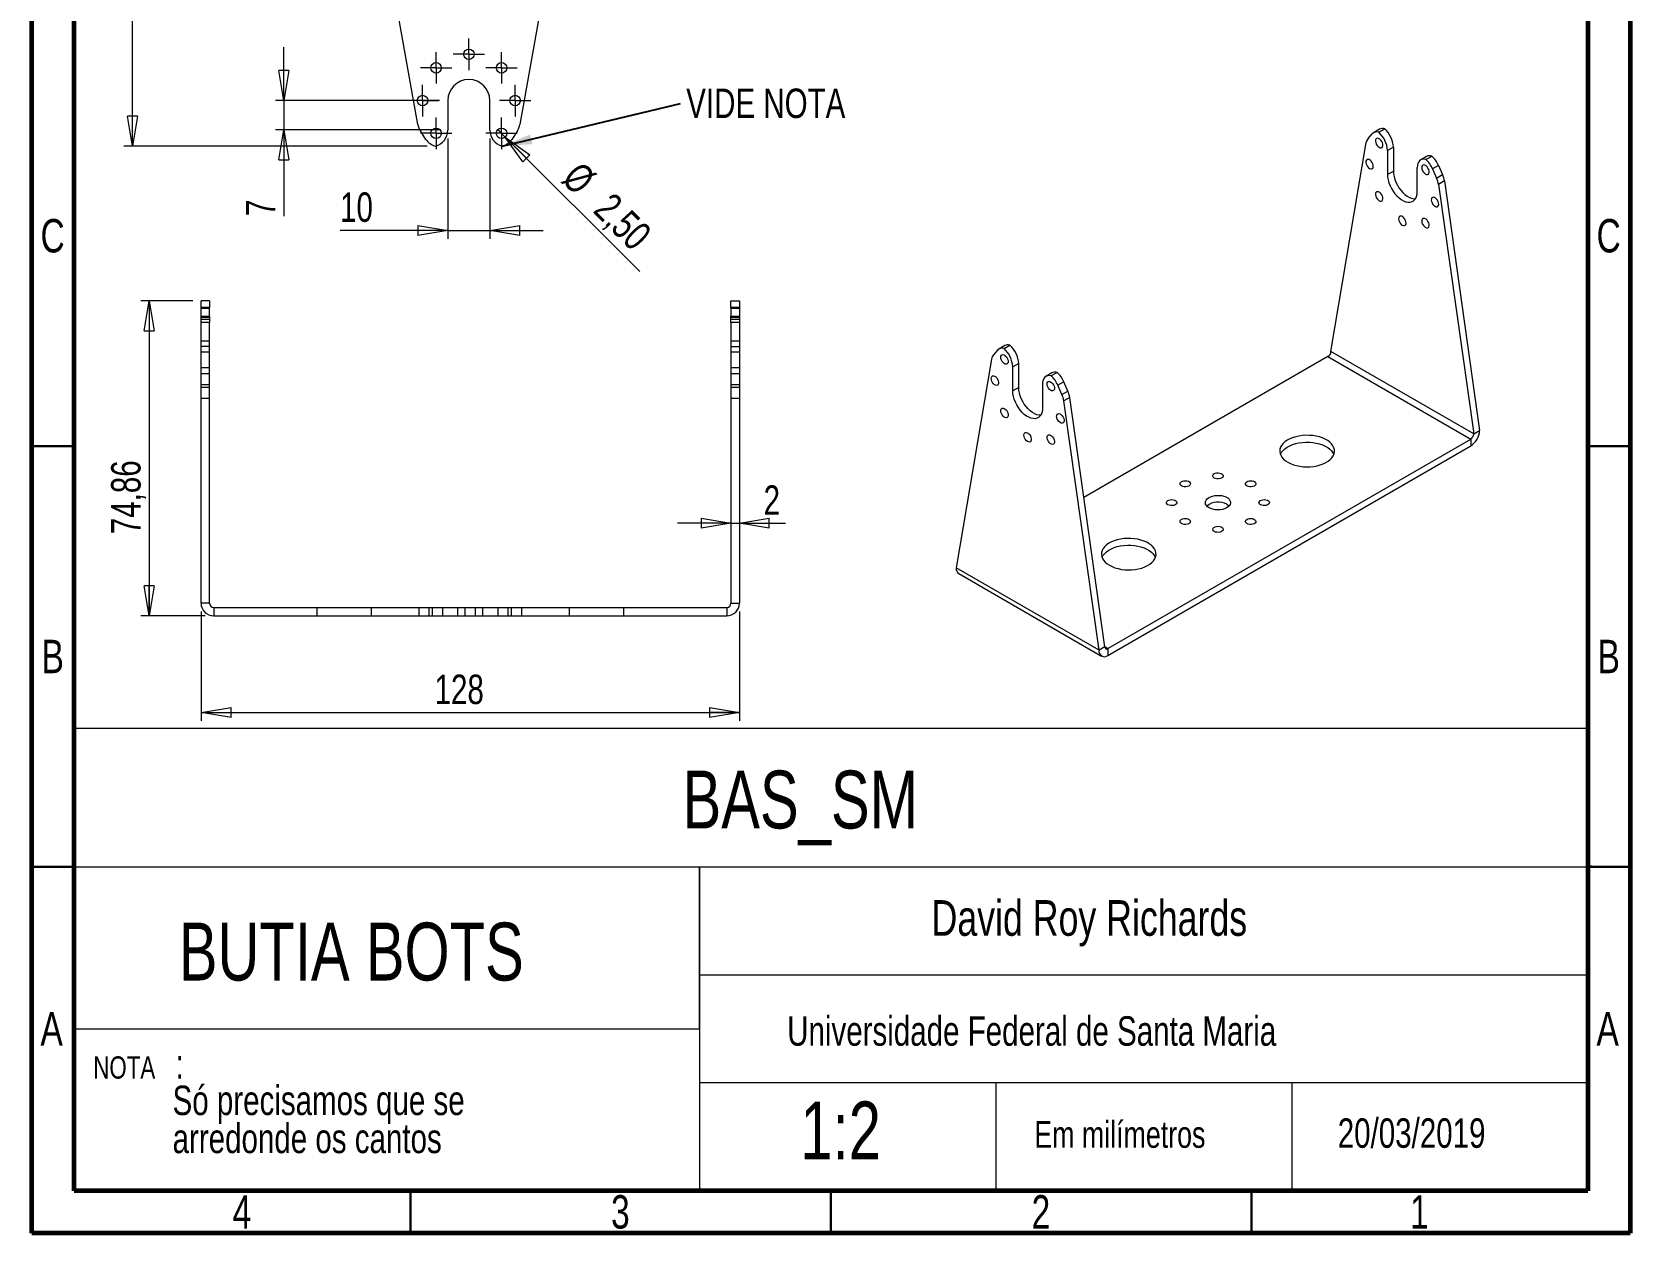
# Model space of a CAD drawing. Header units: millimetres. Extents: x 15 to 205, y 5 to 292.
# Drawn here: x 15 to 205, y 5 to 147.7 of the extents above; entities that cross this region are included whole.
import ezdxf

# ---------------------------------------------------------------- set-up
doc = ezdxf.new("R2010")
doc.units = ezdxf.units.MM
doc.linetypes.add('HIDDEN', pattern=[1.905, 1.27, -0.635])
doc.styles.add('SLDTEXTSTYLE0', font='TXT', dxfattribs={"width": 0.75})
doc.dimstyles.new('SLDDIMSTYLE0', dxfattribs={"dimtxt": 3.5, "dimasz": 3.556, "dimexe": 0, "dimexo": 0.0625, "dimgap": 0.875, "dimtad": 1, "dimlfac": 2, "dimrnd": 1e-09, "dimzin": 12, "dimdsep": 46, "dimtxsty": 'SLDTEXTSTYLE0', "dimblk1": 'CLOSED', "dimblk2": 'CLOSED', "dimsah": 1, "dimcen": 0.09, "dimadec": 0, "dimazin": 3, "dimtfac": 1, "dimtofl": 0, "dimtmove": 0, "dimatfit": 3, "dimldrblk": 'CLOSED', "dimfxl": 0, "dimfrac": 2, "dimtolj": 1, "dimtzin": 12, "dimarcsym": 0})
doc.dimstyles.new('SLDDIMSTYLE1', dxfattribs={"dimtxt": 3.5, "dimasz": 3.556, "dimexe": 0, "dimexo": 0.0625, "dimgap": 0.875, "dimtad": 1, "dimlfac": 2, "dimrnd": 1e-09, "dimzin": 12, "dimdsep": 46, "dimtxsty": 'SLDTEXTSTYLE0', "dimblk1": 'CLOSED', "dimblk2": 'CLOSED', "dimsah": 1, "dimcen": 0.09, "dimadec": 0, "dimazin": 3, "dimtfac": 1, "dimtmove": 0, "dimatfit": 0, "dimldrblk": 'CLOSED', "dimfxl": 0, "dimfrac": 2, "dimtolj": 1, "dimtzin": 12, "dimarcsym": 0})
doc.dimstyles.new('SLDDIMSTYLE2', dxfattribs={"dimtxt": 3.5, "dimasz": 3.556, "dimexe": 0, "dimexo": 0.0625, "dimgap": 0.875, "dimtad": 1, "dimlfac": 2, "dimrnd": 1e-09, "dimzin": 12, "dimdsep": 46, "dimtxsty": 'SLDTEXTSTYLE0', "dimblk1": 'NONE', "dimblk2": 'CLOSED', "dimsah": 1, "dimcen": 0, "dimadec": 0, "dimazin": 3, "dimtfac": 1, "dimtmove": 0, "dimatfit": 3, "dimldrblk": 'NONE', "dimfxl": 0, "dimfrac": 2, "dimtolj": 1, "dimtzin": 12, "dimarcsym": 0})
doc.dimstyles.new('SLDDIMSTYLE3', dxfattribs={"dimtxt": 0.18, "dimasz": 3.556, "dimexe": 0, "dimexo": 0.0625, "dimgap": 0, "dimtad": 0, "dimtih": 1, "dimtoh": 1, "dimdec": 0, "dimrnd": 1e-09, "dimzin": 0, "dimdsep": 46, "dimtxsty": 'Standard', "dimsah": 1, "dimcen": 0.09, "dimadec": 0, "dimazin": 0, "dimtfac": 3.556, "dimtdec": 0, "dimtofl": 0, "dimtmove": 0, "dimatfit": 3, "dimfxl": 0, "dimfrac": 2, "dimtolj": 1, "dimtzin": 0, "dimarcsym": 0})

# ---------------------------------------------------------------- blocks, each defined once
blk = doc.blocks.new('SW_NOTE_0')
at = {"color": 0, "linetype": 'Continuous', "lineweight": 0, "attachment_point": 1, "style": 'SLDTEXTSTYLE0'}
for s, insert, char_height in [('NOTA', (0, 3.41), 2.646), (':', (9.79, 4.27), 3.5)]:
    blk.add_mtext(s, dxfattribs=dict(at, insert=insert, char_height=char_height))
blk = doc.blocks.new('SW_NOTE_1')
at = {"color": 0, "linetype": 'Continuous', "lineweight": 0, "char_height": 3.5, "attachment_point": 1, "style": 'SLDTEXTSTYLE0'}
for s, insert in [('Só precisamos que se', (0, 4.51)), ('arredonde os cantos', (0, -0.01))]:
    blk.add_mtext(s, dxfattribs=dict(at, insert=insert))
blk = doc.blocks.new('_CLOSED')
at = {"color": 0, "linetype": 'ByBlock', "lineweight": -2}
for p, q in [((-1, 0.166667), (0, 0)), ((-1, 0.166667), (-1, -0.166667)), ((0, 0), (-1, -0.166667)), ((0, 0), (-1, 0))]:
    blk.add_line(p, q, dxfattribs=at)
blk = doc.blocks.new('_D')
at = {"color": 7, "linetype": 'Continuous', "lineweight": 0}
for p, q in [((34.11, 115.78), (27.93, 115.78)), ((28.93, 115.78), (28.93, 78.35)), ((35.61, 78.35), (27.93, 78.35))]:
    blk.add_line(p, q, dxfattribs=at)
at = {"color": 7, "linetype": 'Continuous', "lineweight": 0, "xscale": 3.556, "yscale": 3.556}
for p, rotation in [((28.93, 115.78), 90.0000000000004), ((28.93, 78.35), 270.0000000000004)]:
    blk.add_blockref('_CLOSED', p, dxfattribs=dict(at, rotation=rotation))
at = {"color": 7, "linetype": 'Continuous', "lineweight": 0, "insert": (24.41, 88.04), "char_height": 3.5, "attachment_point": 1, "rotation": 90, "style": 'SLDTEXTSTYLE0'}
blk.add_mtext('74,86', dxfattribs=at)
blk = doc.blocks.new('_D_1')
at = {"color": 7, "linetype": 'Continuous', "lineweight": 0}
for p, q in [((35.11, 78.85), (35.11, 65.85)), ((99.11, 78.85), (99.11, 65.85)), ((35.11, 66.85), (99.11, 66.85))]:
    blk.add_line(p, q, dxfattribs=at)
at = {"color": 7, "linetype": 'Continuous', "lineweight": 0, "xscale": 3.556, "yscale": 3.556, "rotation": 180.0000000000002}
blk.add_blockref('_CLOSED', (35.11, 66.85), dxfattribs=at)
at = {"color": 7, "linetype": 'Continuous', "lineweight": 0, "xscale": 3.556, "yscale": 3.556}
blk.add_blockref('_CLOSED', (99.11, 66.85), dxfattribs=at)
at = {"color": 7, "linetype": 'Continuous', "lineweight": 0, "insert": (62.87, 71.36), "char_height": 3.5, "attachment_point": 1, "style": 'SLDTEXTSTYLE0'}
blk.add_mtext('128', dxfattribs=at)
blk = doc.blocks.new('_D_2')
at = {"color": 7, "linetype": 'Continuous', "lineweight": 0}
for p, q in [((98.11, 89.34), (91.76, 89.34)), ((98.11, 89.34), (99.11, 89.34)), ((99.11, 89.34), (104.58, 89.34))]:
    blk.add_line(p, q, dxfattribs=at)
at = {"color": 7, "linetype": 'Continuous', "lineweight": 0, "xscale": 3.556, "yscale": 3.556}
blk.add_blockref('_CLOSED', (98.11, 89.34), dxfattribs=at)
at = {"color": 7, "linetype": 'Continuous', "lineweight": 0, "xscale": 3.556, "yscale": 3.556, "rotation": 180.0000000000002}
blk.add_blockref('_CLOSED', (99.11, 89.34), dxfattribs=at)
at = {"color": 7, "linetype": 'Continuous', "lineweight": 0, "insert": (101.99, 93.85), "char_height": 3.5, "attachment_point": 1, "style": 'SLDTEXTSTYLE0'}
blk.add_mtext('2', dxfattribs=at)
blk = doc.blocks.new('_D_9')
at = {"color": 7, "linetype": 'Continuous', "lineweight": 0}
for q in [(70.39, 136.13), (87.27, 119.25)]:
    blk.add_line((71.27, 135.24), q, dxfattribs=at)
at = {"color": 7, "linetype": 'Continuous', "lineweight": 0, "xscale": 3.556, "yscale": 3.556, "rotation": 135.0000000000013}
blk.add_blockref('_CLOSED', (71.27, 135.24, 0.75), dxfattribs=at)
at = {"color": 7, "linetype": 'Continuous', "lineweight": 0, "char_height": 3.5, "attachment_point": 1, "rotation": 315, "style": 'SLDTEXTSTYLE0'}
for s, insert in [('%%c', (80.3, 132.54)), ('2,50', (84.07, 128.85))]:
    blk.add_mtext(s, dxfattribs=dict(at, insert=insert))
blk = doc.blocks.new('_NONE')
blk = doc.blocks.new('_D_10')
at = {"color": 7, "linetype": 'Continuous', "lineweight": 0}
for p, q in [((64.44, 135.08), (64.44, 123.15)), ((69.44, 135.08), (69.44, 123.15)), ((64.44, 124.15), (51.63, 124.15)), ((64.44, 124.15), (69.44, 124.15)), ((69.44, 124.15), (75.79, 124.15))]:
    blk.add_line(p, q, dxfattribs=at)
at = {"color": 7, "linetype": 'Continuous', "lineweight": 0, "xscale": 3.556, "yscale": 3.556}
blk.add_blockref('_CLOSED', (64.44, 124.15, 0.75), dxfattribs=at)
at = {"color": 7, "linetype": 'Continuous', "lineweight": 0, "xscale": 3.556, "yscale": 3.556, "rotation": 180.0000000000004}
blk.add_blockref('_CLOSED', (69.44, 124.15, 0.75), dxfattribs=at)
at = {"color": 7, "linetype": 'Continuous', "lineweight": 0, "insert": (51.63, 128.66), "char_height": 3.5, "attachment_point": 1, "style": 'SLDTEXTSTYLE0'}
blk.add_mtext('10', dxfattribs=at)
blk = doc.blocks.new('_D_11')
at = {"color": 7, "linetype": 'Continuous', "lineweight": 0}
for p, q in [((61.98, 270.14), (25.94, 270.14)), ((26.94, 134.15), (26.94, 270.14)), ((61.98, 134.15), (25.94, 134.15))]:
    blk.add_line(p, q, dxfattribs=at)
at = {"color": 7, "linetype": 'Continuous', "lineweight": 0, "xscale": 3.556, "yscale": 3.556}
for p, rotation in [((26.94, 270.14, 0.75), 90.0000000000004), ((26.94, 134.15, 0.75), 270.0000000000004)]:
    blk.add_blockref('_CLOSED', p, dxfattribs=dict(at, rotation=rotation))
at = {"color": 7, "linetype": 'Continuous', "lineweight": 0, "insert": (22.43, 195.03), "char_height": 3.5, "attachment_point": 1, "rotation": 90, "style": 'SLDTEXTSTYLE0'}
blk.add_mtext('271,99', dxfattribs=at)
blk = doc.blocks.new('_D_12')
at = {"color": 7, "linetype": 'Continuous', "lineweight": 0}
for p, q in [((44.94, 139.58), (44.94, 145.93)), ((63.44, 139.58), (43.94, 139.58)), ((44.94, 139.58), (44.94, 136.08)), ((63.44, 136.08), (43.94, 136.08)), ((44.94, 136.08), (44.94, 125.85))]:
    blk.add_line(p, q, dxfattribs=at)
at = {"color": 7, "linetype": 'Continuous', "lineweight": 0, "xscale": 3.556, "yscale": 3.556}
for p, rotation in [((44.94, 139.58, 0.75), 270.0000000000004), ((44.94, 136.08, 0.75), 90.0000000000004)]:
    blk.add_blockref('_CLOSED', p, dxfattribs=dict(at, rotation=rotation))
at = {"color": 7, "linetype": 'Continuous', "lineweight": 0, "insert": (40.43, 125.85), "char_height": 3.5, "attachment_point": 1, "rotation": 90, "style": 'SLDTEXTSTYLE0'}
blk.add_mtext('7', dxfattribs=at)
blk = doc.blocks.new('SW_NOTE_4')
at = {"color": 0, "linetype": 'Continuous', "lineweight": 0, "insert": (0.69, 1.79), "char_height": 3.5, "attachment_point": 1, "style": 'SLDTEXTSTYLE0'}
blk.add_mtext('VIDE NOTA', dxfattribs=at)
blk = doc.blocks.new('SW_CENTERMARKSYMBOL_9')
at = {"color": 0, "linetype": 'Continuous', "lineweight": 0}
for p, q in [((-1.25, 0), (-1.875, 0)), ((0, 0), (-1.25, 0)), ((0, 1.25), (0, 1.875)), ((0, 0), (0, 1.25)), ((0, 0), (0, -1.25)), ((0, 0), (1.25, 0)), ((1.25, 0), (1.875, 0)), ((0, -1.25), (0, -1.875))]:
    blk.add_line(p, q, dxfattribs=at)
blk = doc.blocks.new('SW_CENTERMARKSYMBOL_10')
at = {"color": 0, "linetype": 'Continuous', "lineweight": 0}
for p, q in [((-1.25, 0), (-1.875, 0)), ((0, 0), (-1.25, 0)), ((0, 1.25), (0, 1.875)), ((0, 0), (0, 1.25)), ((0, 0), (0, -1.25)), ((0, 0), (1.25, 0)), ((1.25, 0), (1.875, 0)), ((0, -1.25), (0, -1.875))]:
    blk.add_line(p, q, dxfattribs=at)
blk = doc.blocks.new('SW_CENTERMARKSYMBOL_11')
at = {"color": 0, "linetype": 'Continuous', "lineweight": 0}
for p, q in [((-1.25, 0), (-1.875, 0)), ((0, 0), (-1.25, 0)), ((0, 1.25), (0, 1.875)), ((0, 0), (0, 1.25)), ((0, 0), (0, -1.25)), ((0, 0), (1.25, 0)), ((1.25, 0), (1.875, 0)), ((0, -1.25), (0, -1.875))]:
    blk.add_line(p, q, dxfattribs=at)
blk = doc.blocks.new('SW_CENTERMARKSYMBOL_12')
at = {"color": 0, "linetype": 'Continuous', "lineweight": 0}
for p, q in [((-1.25, 0), (-1.875, 0)), ((0, 0), (-1.25, 0)), ((0, 1.25), (0, 1.875)), ((0, 0), (0, 1.25)), ((0, 0), (0, -1.25)), ((0, 0), (1.25, 0)), ((1.25, 0), (1.875, 0)), ((0, -1.25), (0, -1.875))]:
    blk.add_line(p, q, dxfattribs=at)
blk = doc.blocks.new('SW_CENTERMARKSYMBOL_13')
at = {"color": 0, "linetype": 'Continuous', "lineweight": 0}
for p, q in [((-1.25, 0), (-1.875, 0)), ((0, 0), (-1.25, 0)), ((0, 1.25), (0, 1.875)), ((0, 0), (0, 1.25)), ((0, 0), (0, -1.25)), ((0, 0), (1.25, 0)), ((1.25, 0), (1.875, 0)), ((0, -1.25), (0, -1.875))]:
    blk.add_line(p, q, dxfattribs=at)
blk = doc.blocks.new('SW_CENTERMARKSYMBOL_14')
at = {"color": 0, "linetype": 'Continuous', "lineweight": 0}
for p, q in [((-1.25, 0), (-1.875, 0)), ((0, 0), (-1.25, 0)), ((0, 1.25), (0, 1.875)), ((0, 0), (0, 1.25)), ((0, 0), (0, -1.25)), ((0, 0), (1.25, 0)), ((1.25, 0), (1.875, 0)), ((0, -1.25), (0, -1.875))]:
    blk.add_line(p, q, dxfattribs=at)
blk = doc.blocks.new('SW_CENTERMARKSYMBOL_15')
at = {"color": 0, "linetype": 'Continuous', "lineweight": 0}
for p, q in [((-1.25, 0), (-1.875, 0)), ((0, 0), (-1.25, 0)), ((0, 1.25), (0, 1.875)), ((0, 0), (0, 1.25)), ((0, 0), (0, -1.25)), ((0, 0), (1.25, 0)), ((1.25, 0), (1.875, 0)), ((0, -1.25), (0, -1.875))]:
    blk.add_line(p, q, dxfattribs=at)
blk = doc.blocks.new('SW_CENTERMARKSYMBOL_25')
at = {"color": 0, "linetype": 'Continuous', "lineweight": 0}
for p, q in [((-1.25, 0), (-1.875, 0)), ((0, 0), (-1.25, 0)), ((0, 1.25), (0, 1.875)), ((0, 0), (0, 1.25)), ((0, 0), (0, -1.25)), ((0, 0), (1.25, 0)), ((1.25, 0), (1.875, 0)), ((0, -1.25), (0, -1.875))]:
    blk.add_line(p, q, dxfattribs=at)
blk = doc.blocks.new('SW_CENTERMARKSYMBOL_26')
at = {"color": 0, "linetype": 'Continuous', "lineweight": 0}
for p, q in [((-1.25, 0), (-1.875, 0)), ((0, 0), (-1.25, 0)), ((0, 1.25), (0, 1.875)), ((0, 0), (0, 1.25)), ((0, 0), (0, -1.25)), ((0, 0), (1.25, 0)), ((1.25, 0), (1.875, 0)), ((0, -1.25), (0, -1.875))]:
    blk.add_line(p, q, dxfattribs=at)
blk = doc.blocks.new('SW_CENTERMARKSYMBOL_27')
at = {"color": 0, "linetype": 'Continuous', "lineweight": 0}
for p, q in [((-1.25, 0), (-1.875, 0)), ((0, 0), (-1.25, 0)), ((0, 1.25), (0, 1.875)), ((0, 0), (0, 1.25)), ((0, 0), (0, -1.25)), ((0, 0), (1.25, 0)), ((1.25, 0), (1.875, 0)), ((0, -1.25), (0, -1.875))]:
    blk.add_line(p, q, dxfattribs=at)
blk = doc.blocks.new('SW_CENTERMARKSYMBOL_28')
at = {"color": 0, "linetype": 'Continuous', "lineweight": 0}
for p, q in [((-1.25, 0), (-1.875, 0)), ((0, 0), (-1.25, 0)), ((0, 1.25), (0, 1.875)), ((0, 0), (0, 1.25)), ((0, 0), (0, -1.25)), ((0, 0), (1.25, 0)), ((1.25, 0), (1.875, 0)), ((0, -1.25), (0, -1.875))]:
    blk.add_line(p, q, dxfattribs=at)
blk = doc.blocks.new('SW_CENTERMARKSYMBOL_29')
at = {"color": 0, "linetype": 'Continuous', "lineweight": 0}
for p, q in [((-1.25, 0), (-1.875, 0)), ((0, 0), (-1.25, 0)), ((0, 1.25), (0, 1.875)), ((0, 0), (0, 1.25)), ((0, 0), (0, -1.25)), ((0, 0), (1.25, 0)), ((1.25, 0), (1.875, 0)), ((0, -1.25), (0, -1.875))]:
    blk.add_line(p, q, dxfattribs=at)
blk = doc.blocks.new('SW_CENTERMARKSYMBOL_30')
at = {"color": 0, "linetype": 'Continuous', "lineweight": 0}
for p, q in [((-1.25, 0), (-1.875, 0)), ((0, 0), (-1.25, 0)), ((0, 1.25), (0, 1.875)), ((0, 0), (0, 1.25)), ((0, 0), (0, -1.25)), ((0, 0), (1.25, 0)), ((1.25, 0), (1.875, 0)), ((0, -1.25), (0, -1.875))]:
    blk.add_line(p, q, dxfattribs=at)
blk = doc.blocks.new('SW_CENTERMARKSYMBOL_31')
at = {"color": 0, "linetype": 'Continuous', "lineweight": 0}
for p, q in [((-1.25, 0), (-1.875, 0)), ((0, 0), (-1.25, 0)), ((0, 1.25), (0, 1.875)), ((0, 0), (0, 1.25)), ((0, 0), (0, -1.25)), ((0, 0), (1.25, 0)), ((1.25, 0), (1.875, 0)), ((0, -1.25), (0, -1.875))]:
    blk.add_line(p, q, dxfattribs=at)

msp = doc.modelspace()

# ---------------------------------------------------------------- linework, layer by layer
at = {"color": 7, "linetype": 'Continuous', "lineweight": 60}
for p, q in [((15, 5), (15, 292)), ((205, 292), (205, 5)), ((20, 10), (20, 287)), ((200, 287), (200, 10)), ((200, 10), (20, 10)), ((205, 5), (15, 5))]:
    msp.add_line(p, q, dxfattribs=at)
at = {"color": 7, "linetype": 'Continuous', "lineweight": 15}
for p, q in [((60.8688, 136.7261), (54.9425, 170.0756)), ((78.9425, 170.0756), (73.0162, 136.7261)), ((64.4425, 139.5756), (64.4425, 136.0756)), ((69.4425, 136.0756), (69.4425, 139.5756)), ((61.8483, 134.9614), (61.1771, 135.9618)), ((72.7079, 135.9618), (72.0367, 134.9614)), ((173.8494, 135.0703), (174.324, 135.6133)), ((175.2056, 136.1658), (174.4985, 135.7576)), ((175.1213, 135.8171), (175.8284, 136.2253)), ((169.4409, 109.76), (173.6315, 134.5721)), ((176.8655, 134.0527), (176.1584, 133.6445)), ((176.1584, 133.6445), (176.1584, 130.7866)), ((176.8655, 134.0527), (176.8655, 131.1948)), ((176.1584, 130.7866), (176.8655, 131.1948)), ((179.694, 128.7456), (179.694, 131.6034)), ((180.8154, 132.9273), (180.1083, 132.5191)), ((180.7311, 132.5787), (181.4382, 132.9869)), ((182.2355, 131.8625), (181.5284, 131.4543)), ((181.5284, 131.4543), (182.0029, 130.3634)), ((182.2355, 131.8625), (182.7101, 130.7716)), ((182.0029, 130.3634), (182.7101, 130.7716)), ((182.928, 130.0217), (182.2209, 129.6135)), ((182.2209, 129.6135), (186.4115, 99.9631)), ((182.928, 130.0217), (187.1186, 100.3713)), ((36.1054, 115.7805), (35.1054, 115.7805)), ((35.1054, 114.9672), (35.1054, 115.7805)), ((36.1054, 114.9672), (35.1054, 114.9672)), ((35.1054, 113.9667), (35.1054, 114.9672)), ((36.1054, 115.7805), (36.1054, 114.9672)), ((36.1054, 113.9667), (36.1054, 114.9672)), ((98.1054, 115.7805), (99.1054, 115.7805)), ((98.1054, 114.9672), (98.1054, 115.7805)), ((99.1054, 114.9672), (98.1054, 114.9672)), ((98.1054, 114.9672), (98.1054, 113.9667)), ((99.1054, 115.7805), (99.1054, 114.9672)), ((99.1054, 114.9672), (99.1054, 113.9667)), ((35.1054, 113.9667), (36.1054, 113.9667)), ((35.1054, 113.2024), (35.1054, 113.9667)), ((36.1054, 113.2024), (35.1054, 113.2024)), ((35.1054, 79.8529), (35.1054, 113.2024)), ((36.1054, 113.9667), (36.1054, 113.2024)), ((36.1054, 79.8529), (36.1054, 113.2024)), ((98.1054, 113.9667), (99.1054, 113.9667)), ((98.1054, 113.2024), (98.1054, 113.9667)), ((99.1054, 113.2024), (98.1054, 113.2024)), ((98.1054, 113.2024), (98.1054, 79.8529)), ((99.1054, 113.9667), (99.1054, 113.2024)), ((99.1054, 113.2024), (99.1054, 79.8529)), ((130.6579, 110.4489), (129.9508, 110.0407)), ((130.5736, 110.1003), (131.2807, 110.5085)), ((129.0837, 108.8552), (124.8932, 84.0432)), ((129.7763, 109.8964), (129.3017, 109.3535)), ((132.3178, 108.3358), (131.6107, 107.9276)), ((132.3178, 105.4779), (132.3178, 108.3358)), ((169.0874, 109.1476), (140.0639, 92.3927)), ((169.0874, 109.1476), (186.0579, 99.3507)), ((186.4115, 99.9631), (169.4409, 109.76)), ((131.6107, 105.0697), (131.6107, 107.9276)), ((136.2676, 107.2105), (135.5605, 106.8023)), ((136.8904, 107.27), (136.1833, 106.8618)), ((132.3178, 105.4779), (131.6107, 105.0697)), ((135.1462, 105.8866), (135.1462, 103.0287)), ((137.6877, 106.1456), (136.9806, 105.7374)), ((137.4552, 104.6465), (136.9806, 105.7374)), ((137.4552, 104.6465), (138.1623, 105.0548)), ((138.1623, 105.0548), (137.6877, 106.1456)), ((138.3803, 104.3048), (137.6732, 103.8966)), ((141.8637, 74.2463), (137.6732, 103.8966)), ((142.5709, 74.6545), (138.3803, 104.3048)), ((142.9244, 74.4503), (186.0579, 99.3507)), ((186.0579, 99.3507), (186.0579, 98.5342)), ((186.4115, 99.9631), (187.1186, 100.3713)), ((142.9244, 73.6338), (186.0579, 98.5342)), ((141.8637, 74.2463), (124.8932, 84.0432)), ((125.2039, 83.3564), (142.1745, 73.5595)), ((36.1054, 79.8529), (35.1054, 79.8529)), ((98.1054, 79.8529), (99.1054, 79.8529)), ((36.6054, 79.3529), (36.6054, 78.3529)), ((36.6054, 79.3529), (97.6054, 79.3529)), ((36.6054, 78.3529), (97.6054, 78.3529)), ((97.6054, 79.3529), (97.6054, 78.3529)), ((142.5709, 74.6545), (141.8637, 74.2463)), ((142.9244, 74.4503), (142.5709, 74.6544)), ((142.9244, 74.4503), (142.9244, 73.6338))]:
    msp.add_line(p, q, dxfattribs=at)
at = {"color": 7, "linetype": 'HIDDEN', "lineweight": 0}
for p, q in [((36.1054, 114.867), (35.1054, 114.867)), ((99.1054, 114.867), (98.1054, 114.867)), ((35.1054, 113.8529), (36.1054, 113.8529)), ((35.1054, 113.617), (36.1054, 113.617)), ((98.1054, 113.8529), (99.1054, 113.8529)), ((98.1054, 113.617), (99.1054, 113.617)), ((36.1054, 110.9779), (35.1054, 110.9779)), ((36.1054, 110.3529), (35.1054, 110.3529)), ((99.1054, 110.9779), (98.1054, 110.9779)), ((98.1054, 110.3529), (99.1054, 110.3529)), ((35.1054, 109.7279), (36.1054, 109.7279)), ((98.1054, 109.7279), (99.1054, 109.7279)), ((35.1054, 107.8529), (36.1054, 107.8529)), ((36.1054, 107.0888), (35.1054, 107.0888)), ((98.1054, 107.8529), (99.1054, 107.8529)), ((99.1054, 107.0888), (98.1054, 107.0888)), ((35.1054, 105.8388), (36.1054, 105.8388)), ((36.1054, 105.4779), (35.1054, 105.4779)), ((98.1054, 105.8388), (99.1054, 105.8388)), ((99.1054, 105.4779), (98.1054, 105.4779)), ((35.1054, 104.2279), (36.1054, 104.2279)), ((98.1054, 104.2279), (99.1054, 104.2279)), ((48.8554, 79.3529), (48.8554, 78.3529)), ((55.3554, 78.3529), (55.3554, 79.3529)), ((60.9804, 79.3529), (60.9804, 78.3529)), ((62.2304, 78.3529), (62.2304, 79.3529)), ((62.5913, 79.3529), (62.5913, 78.3529)), ((63.8413, 78.3529), (63.8413, 79.3529)), ((65.6054, 79.3529), (65.6054, 78.3529)), ((66.4804, 79.3529), (66.4804, 78.3529)), ((67.7304, 78.3529), (67.7304, 79.3529)), ((68.6054, 78.3529), (68.6054, 79.3529)), ((70.3695, 79.3529), (70.3695, 78.3529)), ((71.6195, 78.3529), (71.6195, 79.3529)), ((71.9804, 79.3529), (71.9804, 78.3529)), ((73.2304, 78.3529), (73.2304, 79.3529)), ((78.8554, 79.3529), (78.8554, 78.3529)), ((85.3554, 78.3529), (85.3554, 79.3529))]:
    msp.add_line(p, q, dxfattribs=at)
at = {"color": 7, "linetype": 'Continuous', "lineweight": 30}
for p, q in [((20, 98.5), (15, 98.5)), ((200, 98.5), (205, 98.5)), ((20, 48.5), (15, 48.5)), ((200, 48.5), (205, 48.5)), ((60, 10), (60, 5)), ((110, 10), (110, 5)), ((160, 10), (160, 5))]:
    msp.add_line(p, q, dxfattribs=at)
at = {"color": 7, "linetype": 'Continuous', "lineweight": 0}
for p, q in [((20, 65), (200, 65)), ((20, 48.5), (200, 48.5)), ((94.3736, 29.25), (94.3736, 48.5)), ((94.3736, 48.5), (94.3736, 10)), ((200, 48.5), (200.4419, 48.6686)), ((94.3736, 35.6667), (200, 35.6667)), ((200, 35.6667), (200, 22.8367)), ((20, 29.25), (94.3736, 29.25)), ((200, 22.8367), (94.3736, 22.8367)), ((129.5836, 22.8367), (129.5836, 10)), ((164.7936, 22.8367), (164.7936, 10))]:
    msp.add_line(p, q, dxfattribs=at)
at = {"color": 7, "linetype": 'Continuous', "lineweight": 15, "flags": 128}
for points in [[(175.1762, 134.0189), (175.3065, 133.9663), (175.4251, 133.9638), (175.5217, 134.0115), (175.5876, 134.1053), (175.6169, 134.2367), (175.6071, 134.394), (175.5589, 134.5634), (175.4768, 134.7298), (175.3679, 134.8783), (175.2421, 134.9958), (175.1103, 135.0719), (174.9844, 135.0997), (174.8756, 135.0768), (174.7935, 135.0053), (174.7453, 134.8915), (174.7355, 134.7455), (174.7648, 134.5802), (174.8307, 134.4105), (174.9272, 134.2513), (175.0459, 134.1167), (175.1762, 134.0189)], [(174.0371, 131.5008), (174.1674, 131.4483), (174.2861, 131.4458), (174.3826, 131.4935), (174.4485, 131.5872), (174.4778, 131.7186), (174.468, 131.876), (174.4198, 132.0454), (174.3377, 132.2118), (174.2289, 132.3603), (174.103, 132.4778), (173.9712, 132.5538), (173.8454, 132.5817), (173.7365, 132.5588), (173.6544, 132.4873), (173.6062, 132.3735), (173.5964, 132.2275), (173.6257, 132.0622), (173.6916, 131.8925), (173.7881, 131.7332), (173.9068, 131.5987), (174.0371, 131.5008)], [(176.8655, 131.1948), (176.8853, 130.8791), (176.9441, 130.5477), (177.0406, 130.208), (177.1727, 129.8675), (177.3374, 129.5339), (177.5311, 129.2146), (177.7494, 128.9167), (177.9875, 128.6469), (178.2399, 128.4112), (178.5012, 128.2149), (178.7654, 128.0624), (179.0267, 127.957), (179.2791, 127.9012), (179.4786, 127.8934)], [(180.7311, 132.5787), (180.5154, 132.6119), (180.3153, 132.597), (180.1362, 132.5344), (179.9827, 132.4256), (179.8589, 132.2737), (179.7681, 132.0824), (179.7126, 131.8571), (179.694, 131.6034)], [(180.6762, 130.8438), (180.8065, 130.7913), (180.9251, 130.7887), (181.0217, 130.8365), (181.0876, 130.9302), (181.1169, 131.0616), (181.1071, 131.2189), (181.0589, 131.3883), (180.9768, 131.5547), (180.8679, 131.7032), (180.7421, 131.8207), (180.6103, 131.8968), (180.4844, 131.9246), (180.3756, 131.9018), (180.2935, 131.8302), (180.2453, 131.7164), (180.2355, 131.5704), (180.2648, 131.4052), (180.3307, 131.2354), (180.4272, 131.0762), (180.5459, 130.9417), (180.6762, 130.8438)], [(176.1584, 130.7866), (176.1782, 130.4709), (176.237, 130.1395), (176.3335, 129.7998), (176.4656, 129.4593), (176.6303, 129.1257), (176.824, 128.8063), (177.0423, 128.5085), (177.2804, 128.2387), (177.5328, 128.003), (177.7941, 127.8067), (178.0583, 127.6542), (178.3196, 127.5488), (178.572, 127.493), (178.8101, 127.4879), (179.0284, 127.5338), (179.2221, 127.6295), (179.3868, 127.7729), (179.5189, 127.9609), (179.6154, 128.1892), (179.6742, 128.4527), (179.694, 128.7456)], [(175.1762, 127.6677), (175.3065, 127.6151), (175.4251, 127.6126), (175.5217, 127.6603), (175.5876, 127.7541), (175.6169, 127.8855), (175.6071, 128.0428), (175.5589, 128.2122), (175.4768, 128.3786), (175.3679, 128.5271), (175.2421, 128.6446), (175.1103, 128.7207), (174.9844, 128.7485), (174.8756, 128.7256), (174.7935, 128.6541), (174.7453, 128.5403), (174.7355, 128.3943), (174.7648, 128.229), (174.8307, 128.0593), (174.9272, 127.9001), (175.0459, 127.7655), (175.1762, 127.6677)], [(181.8153, 127.0106), (181.9455, 126.9581), (182.0642, 126.9556), (182.1608, 127.0033), (182.2267, 127.097), (182.256, 127.2284), (182.2461, 127.3858), (182.198, 127.5552), (182.1159, 127.7215), (182.007, 127.87), (181.8811, 127.9876), (181.7494, 128.0636), (181.6235, 128.0914), (181.5147, 128.0686), (181.4325, 127.9971), (181.3844, 127.8832), (181.3746, 127.7372), (181.4039, 127.572), (181.4698, 127.4022), (181.5663, 127.243), (181.685, 127.1085), (181.8153, 127.0106)], [(177.9262, 124.7647), (178.0565, 124.7122), (178.1751, 124.7097), (178.2717, 124.7574), (178.3376, 124.8511), (178.3669, 124.9825), (178.3571, 125.1399), (178.3089, 125.3093), (178.2268, 125.4757), (178.1179, 125.6242), (177.9921, 125.7417), (177.8603, 125.8178), (177.7344, 125.8456), (177.6256, 125.8227), (177.5435, 125.7512), (177.4953, 125.6374), (177.4855, 125.4914), (177.5148, 125.3261), (177.5807, 125.1564), (177.6772, 124.9971), (177.7959, 124.8626), (177.9262, 124.7647)], [(180.6762, 124.4926), (180.8065, 124.4401), (180.9251, 124.4375), (181.0217, 124.4853), (181.0876, 124.579), (181.1169, 124.7104), (181.1071, 124.8678), (181.0589, 125.0371), (180.9768, 125.2035), (180.8679, 125.352), (180.7421, 125.4695), (180.6103, 125.5456), (180.4844, 125.5734), (180.3756, 125.5506), (180.2935, 125.479), (180.2453, 125.3652), (180.2355, 125.2192), (180.2648, 125.054), (180.3307, 124.8842), (180.4272, 124.725), (180.5459, 124.5905), (180.6762, 124.4926)], [(130.1865, 109.0675), (130.2062, 109.2066), (130.2633, 109.3106), (130.3529, 109.3704), (130.467, 109.3806), (130.5954, 109.3403), (130.7268, 109.2531), (130.8494, 109.1267), (130.9524, 108.9724), (131.0266, 108.8039), (131.0655, 108.6361), (131.0655, 108.484), (131.0266, 108.3611), (130.9524, 108.2782), (130.8494, 108.2428), (130.7268, 108.258), (130.5954, 108.3225), (130.467, 108.4305), (130.3529, 108.5724), (130.2633, 108.7357), (130.2062, 108.9057), (130.1865, 109.0675)], [(129.0474, 106.5495), (129.0671, 106.6885), (129.1242, 106.7926), (129.2138, 106.8524), (129.3279, 106.8626), (129.4564, 106.8223), (129.5877, 106.7351), (129.7103, 106.6087), (129.8133, 106.4544), (129.8876, 106.2859), (129.9264, 106.1181), (129.9264, 105.966), (129.8876, 105.843), (129.8133, 105.7602), (129.7103, 105.7248), (129.5877, 105.74), (129.4564, 105.8045), (129.3279, 105.9125), (129.2138, 106.0544), (129.1242, 106.2176), (129.0671, 106.3877), (129.0474, 106.5495)], [(136.1833, 106.8618), (135.9676, 106.8951), (135.7676, 106.8802), (135.5885, 106.8175), (135.435, 106.7088), (135.3112, 106.5568), (135.2204, 106.3656), (135.1649, 106.1402), (135.1462, 105.8866)], [(135.1462, 103.0287), (135.1265, 102.7358), (135.0677, 102.4723), (134.9712, 102.244), (134.8391, 102.0561), (134.6743, 101.9126), (134.4806, 101.8169), (134.2623, 101.7711), (134.0243, 101.7761), (133.7718, 101.832), (133.5106, 101.9373), (133.2464, 102.0898), (132.9851, 102.2861), (132.7326, 102.5218), (132.4946, 102.7916), (132.2763, 103.0895), (132.0826, 103.4088), (131.9179, 103.7425), (131.7858, 104.0829), (131.6892, 104.4227), (131.6304, 104.7541), (131.6107, 105.0697)], [(134.9309, 102.1766), (134.7314, 102.1843), (134.4789, 102.2402), (134.2177, 102.3455), (133.9535, 102.498), (133.6922, 102.6943), (133.4397, 102.93), (133.2017, 103.1998), (132.9834, 103.4977), (132.7897, 103.817), (132.625, 104.1507), (132.4929, 104.4911), (132.3963, 104.8309), (132.3375, 105.1623), (132.3178, 105.4779)], [(135.6865, 105.8924), (135.7062, 106.0315), (135.7633, 106.1355), (135.8529, 106.1953), (135.967, 106.2055), (136.0954, 106.1652), (136.2268, 106.078), (136.3494, 105.9517), (136.4524, 105.7974), (136.5266, 105.6288), (136.5655, 105.461), (136.5655, 105.3089), (136.5266, 105.186), (136.4524, 105.1031), (136.3494, 105.0677), (136.2268, 105.0829), (136.0954, 105.1474), (135.967, 105.2554), (135.8529, 105.3973), (135.7633, 105.5606), (135.7062, 105.7306), (135.6865, 105.8924)], [(130.1865, 102.7163), (130.2062, 102.8554), (130.2633, 102.9594), (130.3529, 103.0192), (130.467, 103.0294), (130.5954, 102.9891), (130.7268, 102.9019), (130.8494, 102.7756), (130.9524, 102.6212), (131.0266, 102.4527), (131.0655, 102.2849), (131.0655, 102.1328), (131.0266, 102.0099), (130.9524, 101.927), (130.8494, 101.8916), (130.7268, 101.9068), (130.5954, 101.9713), (130.467, 102.0793), (130.3529, 102.2212), (130.2633, 102.3845), (130.2062, 102.5545), (130.1865, 102.7163)], [(136.8256, 102.0592), (136.8452, 102.1983), (136.9024, 102.3024), (136.992, 102.3622), (137.1061, 102.3724), (137.2345, 102.3321), (137.3659, 102.2449), (137.4885, 102.1185), (137.5915, 101.9642), (137.6657, 101.7956), (137.7046, 101.6279), (137.7046, 101.4757), (137.6657, 101.3528), (137.5915, 101.2699), (137.4885, 101.2346), (137.3659, 101.2498), (137.2345, 101.3142), (137.1061, 101.4222), (136.992, 101.5642), (136.9024, 101.7274), (136.8452, 101.8975), (136.8256, 102.0592)], [(132.9365, 99.8134), (132.9562, 99.9524), (133.0133, 100.0565), (133.1029, 100.1163), (133.217, 100.1265), (133.3454, 100.0862), (133.4768, 99.999), (133.5994, 99.8726), (133.7024, 99.7183), (133.7766, 99.5498), (133.8155, 99.382), (133.8155, 99.2299), (133.7766, 99.1069), (133.7024, 99.0241), (133.5994, 98.9887), (133.4768, 99.0039), (133.3454, 99.0684), (133.217, 99.1764), (133.1029, 99.3183), (133.0133, 99.4815), (132.9562, 99.6516), (132.9365, 99.8134)], [(135.6865, 99.5412), (135.7062, 99.6803), (135.7633, 99.7843), (135.8529, 99.8441), (135.967, 99.8543), (136.0954, 99.814), (136.2268, 99.7268), (136.3494, 99.6005), (136.4524, 99.4462), (136.5266, 99.2776), (136.5655, 99.1099), (136.5655, 98.9577), (136.5266, 98.8348), (136.4524, 98.7519), (136.3494, 98.7165), (136.2268, 98.7318), (136.0954, 98.7962), (135.967, 98.9042), (135.8529, 99.0461), (135.7633, 99.2094), (135.7062, 99.3794), (135.6865, 99.5412)], [(164.3144, 96.5954), (164.6271, 96.4366), (164.9725, 96.3022), (165.3447, 96.1945), (165.7378, 96.1151), (166.1453, 96.0653), (166.5604, 96.0461), (166.9764, 96.0576), (167.3864, 96.0998), (167.7837, 96.1719), (168.1617, 96.2727), (168.5143, 96.4006), (168.8357, 96.5535), (169.1206, 96.7289), (169.3643, 96.9238), (169.5629, 97.1352), (169.7129, 97.3594), (169.8121, 97.5929), (169.8587, 97.8318), (169.8521, 98.0722), (169.7922, 98.3102), (169.6801, 98.5417), (169.5177, 98.7631), (169.3075, 98.9706), (169.0531, 99.161), (168.7586, 99.331), (168.4289, 99.4778), (168.0694, 99.5992), (167.6859, 99.6929), (167.2848, 99.7576), (166.8727, 99.7922), (166.4563, 99.796), (166.0424, 99.7691), (165.6379, 99.7119), (165.2495, 99.6252), (164.8834, 99.5106), (164.5457, 99.37), (164.2419, 99.2055), (163.9771, 99.02), (163.7555, 98.8164), (163.5808, 98.5981), (163.456, 98.3688), (163.3829, 98.1321), (163.3629, 97.892), (163.3962, 97.6523), (163.4824, 97.4171), (163.6199, 97.1902), (163.8066, 96.9753), (164.0394, 96.7759), (164.3144, 96.5954)], [(163.4404, 97.5138), (163.456, 97.5522), (163.5808, 97.7816), (163.7555, 97.9998), (163.9771, 98.2034), (164.2419, 98.389), (164.5457, 98.5534), (164.8834, 98.6941), (165.2495, 98.8087), (165.6379, 98.8953), (166.0424, 98.9526), (166.4563, 98.9795), (166.8727, 98.9757), (167.2848, 98.9411), (167.6859, 98.8764), (168.0694, 98.7826), (168.4289, 98.6613), (168.7586, 98.5144), (169.0531, 98.3444), (169.3075, 98.1541), (169.5177, 97.9465), (169.6801, 97.7252), (169.7846, 97.5138)], [(155.5639, 94.7189), (155.4533, 94.8055), (155.3918, 94.907), (155.3848, 95.0145), (155.433, 95.1183), (155.5321, 95.2094), (155.6734, 95.2796), (155.8441, 95.3226), (156.0293, 95.3346), (156.2123, 95.3146), (156.377, 95.2644), (156.5088, 95.1883), (156.5958, 95.0932), (156.6304, 94.9875), (156.6096, 94.8807), (156.5351, 94.7821), (156.4136, 94.7006), (156.2558, 94.6434), (156.0759, 94.6155), (155.8897, 94.6195), (155.7138, 94.6551), (155.5639, 94.7189)], [(151.6749, 93.789), (151.5642, 93.8755), (151.5027, 93.977), (151.4957, 94.0845), (151.5439, 94.1884), (151.6431, 94.2794), (151.7843, 94.3496), (151.955, 94.3926), (152.1402, 94.4046), (152.3232, 94.3847), (152.4879, 94.3344), (152.6197, 94.2583), (152.7067, 94.1633), (152.7414, 94.0576), (152.7205, 93.9507), (152.646, 93.8521), (152.5245, 93.7706), (152.3667, 93.7134), (152.1868, 93.6856), (152.0006, 93.6896), (151.8248, 93.7251), (151.6749, 93.789)], [(159.453, 93.789), (159.3424, 93.8755), (159.2809, 93.977), (159.2739, 94.0845), (159.3221, 94.1884), (159.4212, 94.2794), (159.5624, 94.3496), (159.7332, 94.3926), (159.9183, 94.4046), (160.1014, 94.3847), (160.2661, 94.3344), (160.3978, 94.2583), (160.4849, 94.1633), (160.5195, 94.0576), (160.4987, 93.9507), (160.4242, 93.8521), (160.3026, 93.7706), (160.1449, 93.7134), (159.9649, 93.6856), (159.7788, 93.6896), (159.6029, 93.7251), (159.453, 93.789)], [(150.0639, 91.5438), (149.9533, 91.6304), (149.8918, 91.7319), (149.8848, 91.8394), (149.933, 91.9433), (150.0321, 92.0343), (150.1734, 92.1045), (150.3441, 92.1475), (150.5293, 92.1595), (150.7123, 92.1395), (150.877, 92.0893), (151.0088, 92.0132), (151.0958, 91.9181), (151.1304, 91.8125), (151.1096, 91.7056), (151.0351, 91.607), (150.9136, 91.5255), (150.7558, 91.4683), (150.5759, 91.4404), (150.3897, 91.4445), (150.2138, 91.48), (150.0639, 91.5438)], [(154.9452, 91.1867), (154.7637, 91.3136), (154.627, 91.4581), (154.5402, 91.6149), (154.5063, 91.7784), (154.5266, 91.9426), (154.6005, 92.1016), (154.7251, 92.2497), (154.896, 92.3814), (155.107, 92.4922), (155.3505, 92.5779), (155.6177, 92.6354), (155.8989, 92.6627), (156.184, 92.6588), (156.4626, 92.6238), (156.7248, 92.559), (156.9609, 92.4667), (157.1626, 92.3503), (157.3224, 92.214), (157.4347, 92.0626), (157.4953, 91.9018), (157.5021, 91.7372), (157.4548, 91.5749), (157.3551, 91.4206), (157.2067, 91.28), (157.0149, 91.1582), (156.7866, 91.0596), (156.5301, 90.9876), (156.2546, 90.945), (155.9702, 90.9333), (155.687, 90.9528), (155.4154, 91.003), (155.1651, 91.0819), (154.9452, 91.1867)], [(157.0665, 91.5947), (157.2481, 91.4678), (157.3287, 91.3907)], [(161.0639, 91.5438), (160.9533, 91.6304), (160.8918, 91.7319), (160.8848, 91.8394), (160.933, 91.9433), (161.0321, 92.0343), (161.1734, 92.1045), (161.3441, 92.1475), (161.5293, 92.1595), (161.7123, 92.1395), (161.877, 92.0893), (162.0088, 92.0132), (162.0958, 91.9181), (162.1304, 91.8125), (162.1096, 91.7056), (162.0351, 91.607), (161.9136, 91.5255), (161.7558, 91.4683), (161.5759, 91.4404), (161.3897, 91.4445), (161.2138, 91.48), (161.0639, 91.5438)], [(151.6749, 89.2987), (151.5642, 89.3853), (151.5027, 89.4868), (151.4957, 89.5942), (151.5439, 89.6981), (151.6431, 89.7892), (151.7843, 89.8594), (151.955, 89.9024), (152.1402, 89.9144), (152.3232, 89.8944), (152.4879, 89.8442), (152.6197, 89.7681), (152.7067, 89.673), (152.7414, 89.5673), (152.7205, 89.4605), (152.646, 89.3619), (152.5245, 89.2804), (152.3667, 89.2231), (152.1868, 89.1953), (152.0006, 89.1993), (151.8248, 89.2349), (151.6749, 89.2987)], [(159.453, 89.2987), (159.3424, 89.3853), (159.2809, 89.4868), (159.2739, 89.5942), (159.3221, 89.6981), (159.4212, 89.7892), (159.5624, 89.8594), (159.7332, 89.9024), (159.9183, 89.9144), (160.1014, 89.8944), (160.2661, 89.8442), (160.3978, 89.7681), (160.4849, 89.673), (160.5195, 89.5673), (160.4987, 89.4605), (160.4242, 89.3619), (160.3026, 89.2804), (160.1449, 89.2231), (159.9649, 89.1953), (159.7788, 89.1993), (159.6029, 89.2349), (159.453, 89.2987)], [(143.1012, 84.3492), (143.4139, 84.1905), (143.7593, 84.0561), (144.1315, 83.9484), (144.5246, 83.8689), (144.9321, 83.8192), (145.3472, 83.8), (145.7632, 83.8115), (146.1732, 83.8537), (146.5705, 83.9258), (146.9485, 84.0266), (147.3011, 84.1545), (147.6225, 84.3074), (147.9074, 84.4828), (148.1511, 84.6777), (148.3497, 84.8891), (148.4997, 85.1133), (148.5989, 85.3468), (148.6455, 85.5857), (148.6388, 85.8261), (148.579, 86.064), (148.4669, 86.2956), (148.3045, 86.5169), (148.0943, 86.7245), (147.8399, 86.9148), (147.5454, 87.0848), (147.2157, 87.2317), (146.8562, 87.353), (146.4727, 87.4468), (146.0716, 87.5115), (145.6595, 87.5461), (145.2431, 87.5499), (144.8292, 87.523), (144.4247, 87.4658), (144.0363, 87.3791), (143.6702, 87.2645), (143.3325, 87.1238), (143.0287, 86.9594), (142.7639, 86.7738), (142.5423, 86.5703), (142.3676, 86.352), (142.2428, 86.1227), (142.1697, 85.886), (142.1497, 85.6458), (142.183, 85.4062), (142.2692, 85.171), (142.4067, 84.9441), (142.5934, 84.7292), (142.8262, 84.5298), (143.1012, 84.3492)], [(155.5639, 88.3688), (155.4533, 88.4553), (155.3918, 88.5568), (155.3848, 88.6643), (155.433, 88.7682), (155.5321, 88.8592), (155.6734, 88.9294), (155.8441, 88.9724), (156.0293, 88.9844), (156.2123, 88.9644), (156.377, 88.9142), (156.5088, 88.8381), (156.5958, 88.7431), (156.6304, 88.6374), (156.6096, 88.5305), (156.5351, 88.4319), (156.4136, 88.3504), (156.2558, 88.2932), (156.0759, 88.2654), (155.8897, 88.2694), (155.7138, 88.3049), (155.5639, 88.3688)], [(142.2272, 85.2676), (142.2428, 85.3061), (142.3676, 85.5355), (142.5423, 85.7537), (142.7639, 85.9573), (143.0287, 86.1428), (143.3325, 86.3073), (143.6702, 86.448), (144.0363, 86.5626), (144.4247, 86.6492), (144.8292, 86.7065), (145.2431, 86.7334), (145.6595, 86.7295), (146.0716, 86.695), (146.4727, 86.6303), (146.8562, 86.5365), (147.2157, 86.4152), (147.5454, 86.2683), (147.8399, 86.0983), (148.0943, 85.908), (148.3045, 85.7004), (148.4669, 85.479), (148.5714, 85.2676)]]:
    msp.add_lwpolyline(points, dxfattribs=at)
at = {"color": 7, "linetype": 'Continuous', "lineweight": 15}
for centre in [(66.9425, 145.0756), (63.0534, 143.4647), (70.8316, 143.4647), (61.4425, 139.5756), (72.4425, 139.5756), (63.0534, 135.6865), (70.8316, 135.6865)]:
    msp.add_circle(centre, 0.625, dxfattribs=at)
for centre, radius, start, end in [((66.9425, 139.5756), 2.5, 0, 180), ((62.838, 137.076), 2, 190.076478, 213.856356), ((63.5091, 136.0756), 2, 213.856356, 254.534433), ((62.4425, 136.0756), 2, 285.465567, 0), ((71.4425, 136.0756), 2, 180, 254.534433), ((70.3759, 136.0756), 2, 285.465567, 326.143644), ((71.047, 137.076), 2, 326.143644, 349.923522), ((174.6242, 134.4346), 1.0022, 140.627144, 172.113497), ((174.8812, 135.0952), 0.7608, 71.603414, 137.082436), ((173.028, 133.484), 3.1345, 2.93353, 48.100729), ((175.5891, 135.4415), 0.8195, 73.022841, 117.901468), ((173.7351, 133.8923), 3.1345, 2.93353, 48.100729), ((181.197, 132.223), 0.801, 72.474872, 118.449438), ((178.5017, 130.153), 3.2945, 23.264598, 47.415086), ((179.2088, 130.5612), 3.2945, 23.264598, 47.415086), ((179.3292, 129.1796), 2.9241, 8.5338, 23.881956), ((180.0363, 129.5878), 2.9241, 8.5338, 23.881956), ((131.0414, 109.7246), 0.8195, 73.022841, 117.901468), ((129.1874, 108.1754), 3.1345, 2.93353, 48.100729), ((130.0764, 108.7177), 1.0022, 140.627144, 172.113497), ((130.3335, 109.3783), 0.7608, 71.603414, 137.082436), ((128.4803, 107.7672), 3.1345, 2.93353, 48.100729), ((168.6733, 109.7949), 0.7684, 302.605478, 357.394522), ((133.954, 104.4362), 3.2945, 23.264598, 47.415086), ((136.6492, 106.5062), 0.801, 72.474872, 118.449438), ((134.6611, 104.8444), 3.2945, 23.264598, 47.415086), ((134.7815, 103.4627), 2.9241, 8.5338, 23.881956), ((135.4886, 103.8709), 2.9241, 8.5338, 23.881956), ((184.8158, 100.4761), 2.3052, 302.605478, 357.394522), ((185.6439, 99.998), 0.7684, 302.605478, 357.394522), ((156.0246, 89.7432), 2.1246, 60.630468, 129.155206), ((125.6282, 83.962), 0.7395, 173.701152, 234.986667), ((36.6054, 79.8529), 1.5, 180, 270), ((36.6054, 79.8529), 0.5, 180, 270), ((97.6054, 79.8529), 1.5, 270, 0), ((97.6054, 79.8529), 0.5, 270, 0), ((142.5104, 74.1414), 0.6551, 170.785963, 309.203285), ((142.7864, 74.6195), 0.2184, 170.785963, 309.203285)]:
    msp.add_arc(centre, radius, start, end, dxfattribs=at)

# ---------------------------------------------------------------- block references
at = {"color": 7, "linetype": 'Continuous', "lineweight": 0}
for name, p in [('SW_CENTERMARKSYMBOL_12', (66.9425, 145.0756)), ('SW_CENTERMARKSYMBOL_28', (66.9425, 145.0756)), ('SW_CENTERMARKSYMBOL_13', (63.0534, 143.4647)), ('SW_CENTERMARKSYMBOL_29', (63.0534, 143.4647)), ('SW_CENTERMARKSYMBOL_15', (70.8316, 143.4647)), ('SW_CENTERMARKSYMBOL_31', (70.8316, 143.4647)), ('SW_CENTERMARKSYMBOL_9', (61.4425, 139.5756)), ('SW_CENTERMARKSYMBOL_25', (61.4425, 139.5756)), ('SW_CENTERMARKSYMBOL_14', (72.4425, 139.5756)), ('SW_CENTERMARKSYMBOL_30', (72.4425, 139.5756)), ('SW_NOTE_4', (92.0962, 139.2115)), ('SW_CENTERMARKSYMBOL_11', (63.0534, 135.6865)), ('SW_CENTERMARKSYMBOL_27', (63.0534, 135.6865)), ('SW_CENTERMARKSYMBOL_10', (70.8316, 135.6865)), ('SW_CENTERMARKSYMBOL_26', (70.8316, 135.6865)), ('SW_NOTE_0', (22.2864, 22.5855)), ('SW_NOTE_1', (31.7181, 18.0064))]:
    msp.add_blockref(name, p, dxfattribs=at)

# ---------------------------------------------------------------- texts
at = {"color": 7, "linetype": 'Continuous', "lineweight": 0, "style": 'SLDTEXTSTYLE0'}
for s, insert, char_height, attachment_point in [('C', (17.4587, 125.4974), 3.9688, 2), ('C', (202.4587, 125.4974), 3.9688, 2), ('B', (17.4706, 75.4974), 3.9688, 2), ('B', (202.4706, 75.4974), 3.9688, 2), ('BAS_SM', (92.3496, 59.953), 6.87917, 1), ('David Roy Richards', (121.9558, 44.5558), 4.233333, 1), ('BUTIA BOTS', (52.9631, 41.8863), 6.87917, 2), ('A', (17.3397, 31.2474), 3.9688, 2), ('Universidade Federal de Santa Maria', (104.7889, 30.7588), 3.5, 1), ('A', (202.3397, 31.2474), 3.9688, 2), ('1:2', (106.3491, 20.628), 6.87917, 1), ('Em milímetros', (134.1734, 18.3001), 3.175, 1), ('20/03/2019', (170.2459, 18.6282), 3.5, 1), ('3', (84.96, 9.4974), 3.9688, 2), ('2', (134.96, 9.4974), 3.9688, 2), ('4', (39.96, 9.4974), 3.9688, 2), ('1', (179.96, 9.4974), 3.9688, 2)]:
    msp.add_mtext(s, dxfattribs=dict(at, insert=insert, char_height=char_height, attachment_point=attachment_point))

# ---------------------------------------------------------------- dimensions: what is measured, and where the dimension line sits
at = {"color": 7, "linetype": 'Continuous', "lineweight": 0}
for base, p1, p2, dimstyle, picture, middle in [((26.9425, 270.1448), (62.9758, 134.148), (62.9758, 270.1448), 'SLDDIMSTYLE0', '_D_11', (26.9425, 202.1464)), ((44.9425, 136.0756), (64.4425, 139.5756), (64.4425, 136.0756), 'SLDDIMSTYLE1', '_D_12', (44.9425, 127.1395)), ((28.926, 78.3529), (35.1054, 115.7805), (36.6054, 78.3529), 'SLDDIMSTYLE0', '_D', (28.926, 93.863))]:
    dim = msp.add_linear_dim(base=base, p1=p1, p2=p2, angle=90, dimstyle=dimstyle, dxfattribs=at)
    dim.commit()
    dim.dimension.update_dxf_attribs({"geometry": picture, "text_midpoint": middle, "dimtype": 160})
for base, p1, p2, dimstyle, picture, middle in [((69.4425, 124.148), (64.4425, 136.0756), (69.4425, 136.0756), 'SLDDIMSTYLE1', '_D_10', (54.2133, 124.148)), ((99.1054, 89.3379), (98.1054, 79.8529), (99.1054, 79.8529), 'SLDDIMSTYLE1', '_D_2', (103.2874, 89.3379)), ((99.1054, 66.8529), (35.1054, 79.8529), (99.1054, 79.8529), 'SLDDIMSTYLE0', '_D_1', (66.748, 66.8529))]:
    dim = msp.add_linear_dim(base=base, p1=p1, p2=p2, dimstyle=dimstyle, dxfattribs=at)
    dim.commit()
    dim.dimension.update_dxf_attribs({"geometry": picture, "text_midpoint": middle, "dimtype": 160})
dim = msp.add_diameter_dim_2p(p1=(70.3897, 136.1284), p2=(71.2735, 135.2446), dimstyle='SLDDIMSTYLE2', dxfattribs=at)
dim.commit()
dim.dimension.update_dxf_attribs({"geometry": '_D_9', "text_midpoint": (82.3701, 124.148), "dimtype": 163})

# ---------------------------------------------------------------- leaders
msp.add_leader([(70.9092, 134.148), (92.0962, 139.2115)], dimstyle='SLDDIMSTYLE3', dxfattribs=at)

doc.saveas('drawing.dxf')
